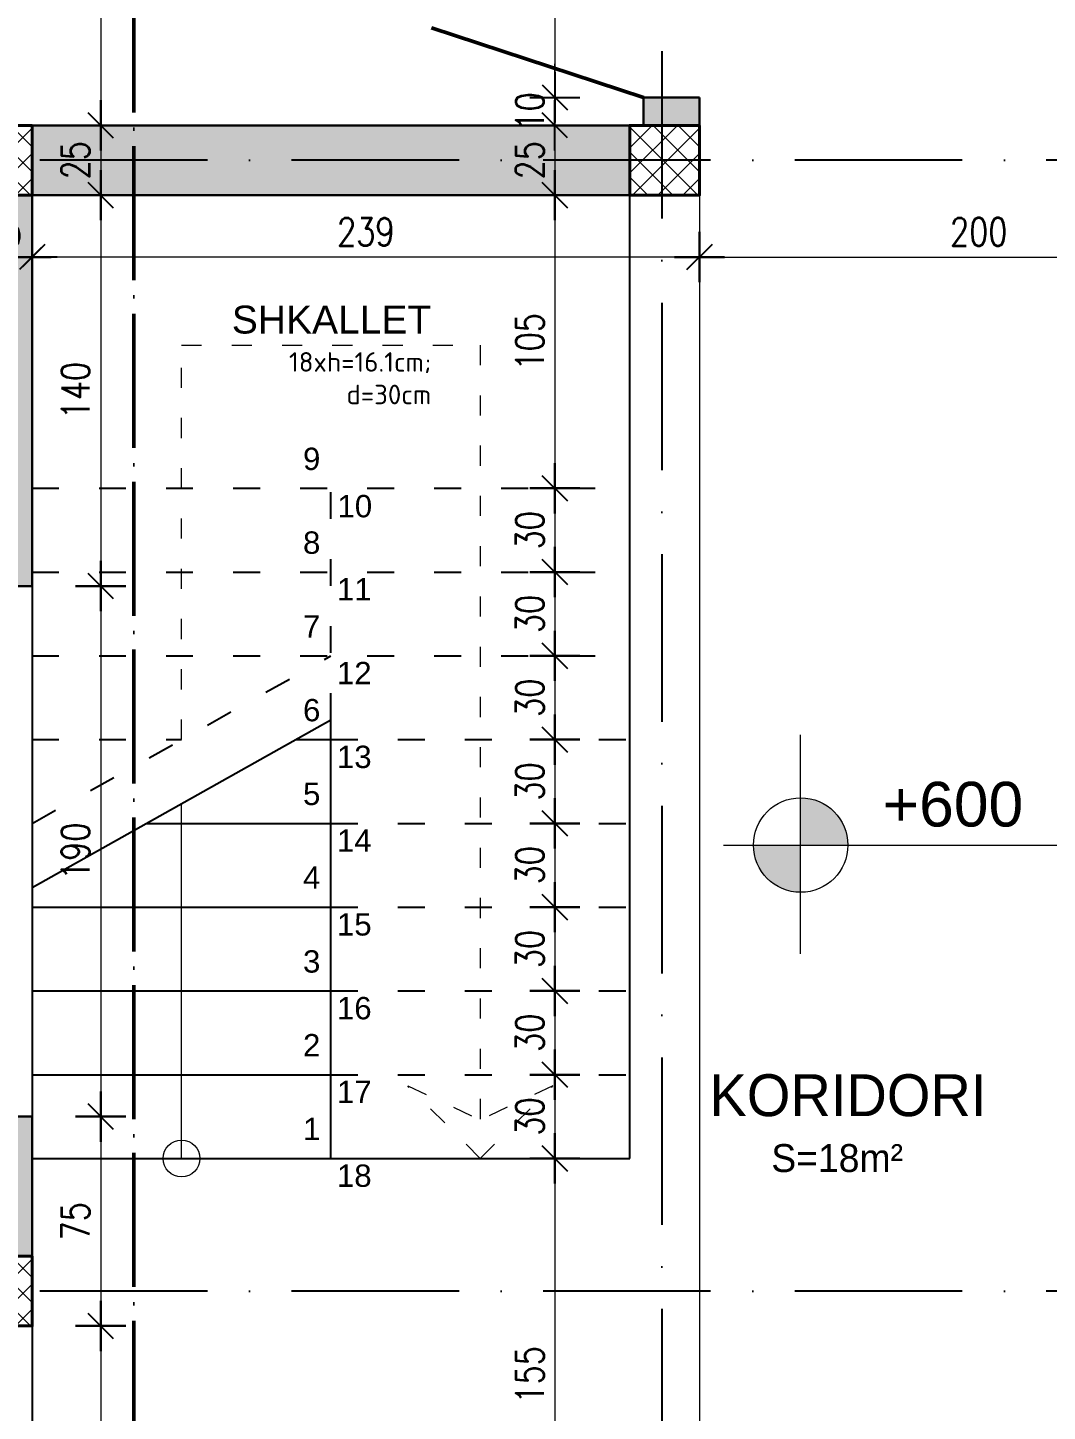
# Model space of a CAD drawing. Header units: metres. Extents: x 2674 to 33045, y -10854 to 2806.
# Drawn here: x 15992.1 to 16357.3, y 1040.1 to 1535.7 of the extents above; entities that cross this region are included whole.
import ezdxf

# ---------------------------------------------------------------- set-up
doc = ezdxf.new("R2010")
doc.units = ezdxf.units.M
for name, pattern in [('ACAD_ISO03W100', [30, 12, -18]), ('ACAD_ISO04W100', [30, 24, -3, 0, -3]), ('ACAD_ISO10W100', [18, 12, -3, 0, -3])]:
    doc.linetypes.add(name, pattern=pattern)
doc.layers.add('2d hamdia', color=7, linetype='Continuous')
doc.styles.add('_DIM Romans 0.8', font='romans.shx', dxfattribs={"width": 0.8})
doc.styles.get("Standard").update_dxf_attribs({"font": 'arial.ttf'})
doc.dimstyles.new('50 jasht', dxfattribs={"dimscale": 15, "dimtxt": 0.9, "dimasz": 0.3, "dimexe": 1.25, "dimexo": 0.625, "dimgap": 0.2, "dimtad": 1, "dimdec": 0, "dimzin": 12, "dimdsep": 46, "dimtxsty": '_DIM Romans 0.8', "dimblk": '- Kosa Crta za DIM (Mala)', "dimcen": 1, "dimse1": 1, "dimse2": 1, "dimclrd": 256, "dimclrt": 256, "dimazin": 3, "dimtfac": 1, "dimtdec": 0, "dimtix": 1, "dimtmove": 0, "dimatfit": 3, "dimfxl": 1, "dimlwd": 0, "dimarcsym": 0})
doc.dimstyles.new('50 mrena', dxfattribs={"dimscale": 10, "dimtxt": 1, "dimasz": 0.6, "dimexe": 1.25, "dimexo": 0.625, "dimgap": 0.4, "dimtad": 1, "dimdec": 0, "dimzin": 12, "dimdsep": 46, "dimtxsty": '_DIM Romans 0.8', "dimblk": '- Kosa Crta za DIM (Mala)', "dimcen": 2.5, "dimse1": 1, "dimse2": 1, "dimclrd": 256, "dimclrt": 256, "dimadec": 0, "dimazin": 3, "dimtfac": 1, "dimtdec": 0, "dimtix": 1, "dimtmove": 0, "dimatfit": 3, "dimfxl": 1, "dimlwd": 15, "dimarcsym": 0})

# ---------------------------------------------------------------- blocks, each defined once
blk = doc.blocks.new('- Kosa Crta za DIM (Mala)')
for points in [[(0, -1.5), (0, 1.5)], [(-1.5, 0), (1.5, 0)], [(-0.75, -0.75), (0.75, 0.75)]]:
    blk.add_lwpolyline(points)
blk = doc.blocks.new('*D748')
at = {"lineweight": 0, "transparency": 16777216}
blk.add_line((15715.02, 545.21), (15715.02, 1471.21), dxfattribs=at)
at = {"layer": 'Defpoints', "color": 0, "lineweight": 0, "transparency": 16777216}
for p in [(15715.02, 1475.71), (15968.7, 1475.71), (16207.7, 540.71)]:
    blk.add_point(p, dxfattribs=at)
at = {"lineweight": 0, "transparency": 16777216, "xscale": 4.5, "yscale": 4.5, "zscale": 4.5}
for p, rotation in [((15715.02, 1475.71), 90), ((15715.02, 540.71), 270)]:
    blk.add_blockref('- Kosa Crta za DIM (Mala)', p, dxfattribs=dict(at, rotation=rotation))
at = {"lineweight": 0, "transparency": 16777216, "insert": (15705.27, 1008.21), "char_height": 13.5, "attachment_point": 5, "rotation": 90, "style": '_DIM Romans 0.8'}
blk.add_mtext('935', dxfattribs=at)
blk = doc.blocks.new('*D750')
at = {"lineweight": 0, "transparency": 16777216}
blk.add_line((15690.92, 1871.21), (15690.92, 545.21), dxfattribs=at)
at = {"layer": 'Defpoints', "color": 0, "lineweight": 0, "transparency": 16777216}
for p in [(15862.7, 1875.71), (15690.92, 540.71), (16207.7, 540.71)]:
    blk.add_point(p, dxfattribs=at)
at = {"lineweight": 0, "transparency": 16777216, "xscale": 4.5, "yscale": 4.5, "zscale": 4.5}
for p, rotation in [((15690.92, 1875.71), 90), ((15690.92, 540.71), 270)]:
    blk.add_blockref('- Kosa Crta za DIM (Mala)', p, dxfattribs=dict(at, rotation=rotation))
at = {"lineweight": 0, "transparency": 16777216, "insert": (15681.17, 1208.21), "char_height": 13.5, "attachment_point": 5, "rotation": 90, "style": '_DIM Romans 0.8'}
blk.add_mtext('1335', dxfattribs=at)
blk = doc.blocks.new('*D787')
at = {"lineweight": 15, "transparency": 16777216}
blk.add_line((16018.25, 1844.71), (16018.25, 1506.71), dxfattribs=at)
at = {"layer": 'Defpoints', "color": 0, "lineweight": 0, "transparency": 16777216}
for p in [(15887.7, 1850.71), (15887.7, 1500.71), (16018.25, 1500.71)]:
    blk.add_point(p, dxfattribs=at)
at = {"lineweight": 15, "transparency": 16777216, "xscale": 6, "yscale": 6, "zscale": 6}
for p, rotation in [((16018.25, 1850.71), 90), ((16018.25, 1500.71), 270)]:
    blk.add_blockref('- Kosa Crta za DIM (Mala)', p, dxfattribs=dict(at, rotation=rotation))
at = {"lineweight": 0, "transparency": 16777216, "insert": (16009.25, 1675.71), "char_height": 10, "attachment_point": 5, "rotation": 90, "style": '_DIM Romans 0.8'}
blk.add_mtext('350', dxfattribs=at)
blk = doc.blocks.new('*D788')
at = {"lineweight": 15, "transparency": 16777216}
blk.add_line((16018.25, 1494.71), (16018.25, 1481.71), dxfattribs=at)
at = {"layer": 'Defpoints', "color": 0, "lineweight": 0, "transparency": 16777216}
for p in [(15887.7, 1500.71), (15993.7, 1475.71), (16018.25, 1475.71)]:
    blk.add_point(p, dxfattribs=at)
at = {"lineweight": 15, "transparency": 16777216, "xscale": 6, "yscale": 6, "zscale": 6}
for p, rotation in [((16018.25, 1500.71), 90), ((16018.25, 1475.71), 270)]:
    blk.add_blockref('- Kosa Crta za DIM (Mala)', p, dxfattribs=dict(at, rotation=rotation))
at = {"lineweight": 0, "transparency": 16777216, "insert": (16009.25, 1488.21), "char_height": 10, "attachment_point": 5, "rotation": 90, "style": '_DIM Romans 0.8'}
blk.add_mtext('25', dxfattribs=at)
blk = doc.blocks.new('*D789')
at = {"lineweight": 15, "transparency": 16777216}
blk.add_line((16018.25, 1469.71), (16018.25, 1341.71), dxfattribs=at)
at = {"layer": 'Defpoints', "color": 0, "lineweight": 0, "transparency": 16777216}
for p in [(15993.7, 1475.71), (15993.7, 1335.71), (16018.25, 1335.71)]:
    blk.add_point(p, dxfattribs=at)
at = {"lineweight": 15, "transparency": 16777216, "xscale": 6, "yscale": 6, "zscale": 6}
for p, rotation in [((16018.25, 1475.71), 90), ((16018.25, 1335.71), 270)]:
    blk.add_blockref('- Kosa Crta za DIM (Mala)', p, dxfattribs=dict(at, rotation=rotation))
at = {"lineweight": 0, "transparency": 16777216, "insert": (16009.25, 1405.71), "char_height": 10, "attachment_point": 5, "rotation": 90, "style": '_DIM Romans 0.8'}
blk.add_mtext('140', dxfattribs=at)
blk = doc.blocks.new('*D790')
at = {"lineweight": 15, "transparency": 16777216}
blk.add_line((16018.25, 1329.71), (16018.25, 1151.71), dxfattribs=at)
at = {"layer": 'Defpoints', "color": 0, "lineweight": 0, "transparency": 16777216}
for p in [(15993.7, 1335.71), (15993.7, 1145.71), (16018.25, 1145.71)]:
    blk.add_point(p, dxfattribs=at)
at = {"lineweight": 15, "transparency": 16777216, "xscale": 6, "yscale": 6, "zscale": 6}
for p, rotation in [((16018.25, 1335.71), 90), ((16018.25, 1145.71), 270)]:
    blk.add_blockref('- Kosa Crta za DIM (Mala)', p, dxfattribs=dict(at, rotation=rotation))
at = {"lineweight": 0, "transparency": 16777216, "insert": (16009.25, 1240.71), "char_height": 10, "attachment_point": 5, "rotation": 90, "style": '_DIM Romans 0.8'}
blk.add_mtext('190', dxfattribs=at)
blk = doc.blocks.new('*D791')
at = {"lineweight": 15, "transparency": 16777216}
blk.add_line((16018.25, 1139.71), (16018.25, 1076.71), dxfattribs=at)
at = {"layer": 'Defpoints', "color": 0, "lineweight": 0, "transparency": 16777216}
for p in [(15993.7, 1145.71), (15993.7, 1070.71), (16018.25, 1070.71)]:
    blk.add_point(p, dxfattribs=at)
at = {"lineweight": 15, "transparency": 16777216, "xscale": 6, "yscale": 6, "zscale": 6}
for p, rotation in [((16018.25, 1145.71), 90), ((16018.25, 1070.71), 270)]:
    blk.add_blockref('- Kosa Crta za DIM (Mala)', p, dxfattribs=dict(at, rotation=rotation))
at = {"lineweight": 0, "transparency": 16777216, "insert": (16009.25, 1108.21), "char_height": 10, "attachment_point": 5, "rotation": 90, "style": '_DIM Romans 0.8'}
blk.add_mtext('75', dxfattribs=at)
blk = doc.blocks.new('*D792')
at = {"lineweight": 15, "transparency": 16777216}
blk.add_line((16018.25, 1064.71), (16018.25, 991.71), dxfattribs=at)
at = {"layer": 'Defpoints', "color": 0, "lineweight": 0, "transparency": 16777216}
for p in [(15993.7, 1070.71), (15993.7, 985.71), (16018.25, 985.71)]:
    blk.add_point(p, dxfattribs=at)
at = {"lineweight": 15, "transparency": 16777216, "xscale": 6, "yscale": 6, "zscale": 6}
for p, rotation in [((16018.25, 1070.71), 90), ((16018.25, 985.71), 270)]:
    blk.add_blockref('- Kosa Crta za DIM (Mala)', p, dxfattribs=dict(at, rotation=rotation))
at = {"lineweight": 0, "transparency": 16777216, "insert": (16009.25, 1028.21), "char_height": 10, "attachment_point": 5, "rotation": 90, "style": '_DIM Romans 0.8'}
blk.add_mtext('85', dxfattribs=at)
blk = doc.blocks.new('*D860')
at = {"lineweight": 15, "transparency": 16777216}
blk.add_line((16180.89, 1584.71), (16180.89, 1516.71), dxfattribs=at)
at = {"layer": 'Defpoints', "color": 0, "lineweight": 0, "transparency": 16777216}
for p in [(16212.7, 1590.71), (16180.89, 1510.71), (16212.7, 1510.71)]:
    blk.add_point(p, dxfattribs=at)
at = {"lineweight": 15, "transparency": 16777216, "xscale": 6, "yscale": 6, "zscale": 6}
for p, rotation in [((16180.89, 1590.71), 90), ((16180.89, 1510.71), 270)]:
    blk.add_blockref('- Kosa Crta za DIM (Mala)', p, dxfattribs=dict(at, rotation=rotation))
at = {"lineweight": 0, "transparency": 16777216, "insert": (16171.89, 1550.71), "char_height": 10, "attachment_point": 5, "rotation": 90, "style": '_DIM Romans 0.8'}
blk.add_mtext('80', dxfattribs=at)
blk = doc.blocks.new('*D861')
at = {"lineweight": 15, "transparency": 16777216}
for p, q in [((16180.89, 1516.71), (16180.89, 1522.71)), ((16180.89, 1510.71), (16180.89, 1500.71)), ((16180.89, 1494.71), (16180.89, 1488.71))]:
    blk.add_line(p, q, dxfattribs=at)
at = {"layer": 'Defpoints', "color": 0, "lineweight": 0, "transparency": 16777216}
for p in [(16212.7, 1510.71), (16180.89, 1500.71), (16212.7, 1500.71)]:
    blk.add_point(p, dxfattribs=at)
at = {"lineweight": 15, "transparency": 16777216, "xscale": 6, "yscale": 6, "zscale": 6}
for p, rotation in [((16180.89, 1510.71), 270), ((16180.89, 1500.71), 90)]:
    blk.add_blockref('- Kosa Crta za DIM (Mala)', p, dxfattribs=dict(at, rotation=rotation))
at = {"lineweight": 0, "transparency": 16777216, "insert": (16171.89, 1505.71), "char_height": 10, "attachment_point": 5, "rotation": 90, "style": '_DIM Romans 0.8'}
blk.add_mtext('10', dxfattribs=at)
blk = doc.blocks.new('*D862')
at = {"lineweight": 15, "transparency": 16777216}
blk.add_line((16180.89, 1494.71), (16180.89, 1481.71), dxfattribs=at)
at = {"layer": 'Defpoints', "color": 0, "lineweight": 0, "transparency": 16777216}
for p in [(16212.7, 1500.71), (16180.89, 1475.71), (16207.7, 1475.71)]:
    blk.add_point(p, dxfattribs=at)
at = {"lineweight": 15, "transparency": 16777216, "xscale": 6, "yscale": 6, "zscale": 6}
for p, rotation in [((16180.89, 1500.71), 90), ((16180.89, 1475.71), 270)]:
    blk.add_blockref('- Kosa Crta za DIM (Mala)', p, dxfattribs=dict(at, rotation=rotation))
at = {"lineweight": 0, "transparency": 16777216, "insert": (16171.89, 1488.21), "char_height": 10, "attachment_point": 5, "rotation": 90, "style": '_DIM Romans 0.8'}
blk.add_mtext('25', dxfattribs=at)
blk = doc.blocks.new('*D863')
at = {"lineweight": 15, "transparency": 16777216}
blk.add_line((16180.89, 1469.71), (16180.89, 1376.71), dxfattribs=at)
at = {"layer": 'Defpoints', "color": 0, "lineweight": 0, "transparency": 16777216}
for p in [(16207.7, 1475.71), (16180.89, 1370.71), (16207.7, 1370.71)]:
    blk.add_point(p, dxfattribs=at)
at = {"lineweight": 15, "transparency": 16777216, "xscale": 6, "yscale": 6, "zscale": 6}
for p, rotation in [((16180.89, 1475.71), 90), ((16180.89, 1370.71), 270)]:
    blk.add_blockref('- Kosa Crta za DIM (Mala)', p, dxfattribs=dict(at, rotation=rotation))
at = {"lineweight": 0, "transparency": 16777216, "insert": (16171.89, 1423.21), "char_height": 10, "attachment_point": 5, "rotation": 90, "style": '_DIM Romans 0.8'}
blk.add_mtext('105', dxfattribs=at)
blk = doc.blocks.new('*D864')
at = {"lineweight": 15, "transparency": 16777216}
blk.add_line((16180.89, 1364.71), (16180.89, 1346.71), dxfattribs=at)
at = {"layer": 'Defpoints', "color": 0, "lineweight": 0, "transparency": 16777216}
for p in [(16207.7, 1370.71), (16180.89, 1340.71), (16207.7, 1340.71)]:
    blk.add_point(p, dxfattribs=at)
at = {"lineweight": 15, "transparency": 16777216, "xscale": 6, "yscale": 6, "zscale": 6}
for p, rotation in [((16180.89, 1370.71), 90), ((16180.89, 1340.71), 270)]:
    blk.add_blockref('- Kosa Crta za DIM (Mala)', p, dxfattribs=dict(at, rotation=rotation))
at = {"lineweight": 0, "transparency": 16777216, "insert": (16171.89, 1355.71), "char_height": 10, "attachment_point": 5, "rotation": 90, "style": '_DIM Romans 0.8'}
blk.add_mtext('30', dxfattribs=at)
blk = doc.blocks.new('*D865')
at = {"lineweight": 15, "transparency": 16777216}
blk.add_line((16180.89, 1334.71), (16180.89, 1316.71), dxfattribs=at)
at = {"layer": 'Defpoints', "color": 0, "lineweight": 0, "transparency": 16777216}
for p in [(16207.7, 1340.71), (16180.89, 1310.71), (16207.7, 1310.71)]:
    blk.add_point(p, dxfattribs=at)
at = {"lineweight": 15, "transparency": 16777216, "xscale": 6, "yscale": 6, "zscale": 6}
for p, rotation in [((16180.89, 1340.71), 90), ((16180.89, 1310.71), 270)]:
    blk.add_blockref('- Kosa Crta za DIM (Mala)', p, dxfattribs=dict(at, rotation=rotation))
at = {"lineweight": 0, "transparency": 16777216, "insert": (16171.89, 1325.71), "char_height": 10, "attachment_point": 5, "rotation": 90, "style": '_DIM Romans 0.8'}
blk.add_mtext('30', dxfattribs=at)
blk = doc.blocks.new('*D866')
at = {"lineweight": 15, "transparency": 16777216}
blk.add_line((16180.89, 1304.71), (16180.89, 1286.71), dxfattribs=at)
at = {"layer": 'Defpoints', "color": 0, "lineweight": 0, "transparency": 16777216}
for p in [(16207.7, 1310.71), (16180.89, 1280.71), (16207.7, 1280.71)]:
    blk.add_point(p, dxfattribs=at)
at = {"lineweight": 15, "transparency": 16777216, "xscale": 6, "yscale": 6, "zscale": 6}
for p, rotation in [((16180.89, 1310.71), 90), ((16180.89, 1280.71), 270)]:
    blk.add_blockref('- Kosa Crta za DIM (Mala)', p, dxfattribs=dict(at, rotation=rotation))
at = {"lineweight": 0, "transparency": 16777216, "insert": (16171.89, 1295.71), "char_height": 10, "attachment_point": 5, "rotation": 90, "style": '_DIM Romans 0.8'}
blk.add_mtext('30', dxfattribs=at)
blk = doc.blocks.new('*D867')
at = {"lineweight": 15, "transparency": 16777216}
blk.add_line((16180.89, 1274.71), (16180.89, 1256.71), dxfattribs=at)
at = {"layer": 'Defpoints', "color": 0, "lineweight": 0, "transparency": 16777216}
for p in [(16207.7, 1280.71), (16180.89, 1250.71), (16207.7, 1250.71)]:
    blk.add_point(p, dxfattribs=at)
at = {"lineweight": 15, "transparency": 16777216, "xscale": 6, "yscale": 6, "zscale": 6}
for p, rotation in [((16180.89, 1280.71), 90), ((16180.89, 1250.71), 270)]:
    blk.add_blockref('- Kosa Crta za DIM (Mala)', p, dxfattribs=dict(at, rotation=rotation))
at = {"lineweight": 0, "transparency": 16777216, "insert": (16171.89, 1265.71), "char_height": 10, "attachment_point": 5, "rotation": 90, "style": '_DIM Romans 0.8'}
blk.add_mtext('30', dxfattribs=at)
blk = doc.blocks.new('*D868')
at = {"lineweight": 15, "transparency": 16777216}
blk.add_line((16180.89, 1244.71), (16180.89, 1226.71), dxfattribs=at)
at = {"layer": 'Defpoints', "color": 0, "lineweight": 0, "transparency": 16777216}
for p in [(16207.7, 1250.71), (16180.89, 1220.71), (16207.7, 1220.71)]:
    blk.add_point(p, dxfattribs=at)
at = {"lineweight": 15, "transparency": 16777216, "xscale": 6, "yscale": 6, "zscale": 6}
for p, rotation in [((16180.89, 1250.71), 90), ((16180.89, 1220.71), 270)]:
    blk.add_blockref('- Kosa Crta za DIM (Mala)', p, dxfattribs=dict(at, rotation=rotation))
at = {"lineweight": 0, "transparency": 16777216, "insert": (16171.89, 1235.71), "char_height": 10, "attachment_point": 5, "rotation": 90, "style": '_DIM Romans 0.8'}
blk.add_mtext('30', dxfattribs=at)
blk = doc.blocks.new('*D869')
at = {"lineweight": 15, "transparency": 16777216}
blk.add_line((16180.89, 1214.71), (16180.89, 1196.71), dxfattribs=at)
at = {"layer": 'Defpoints', "color": 0, "lineweight": 0, "transparency": 16777216}
for p in [(16207.7, 1220.71), (16180.89, 1190.71), (16207.7, 1190.71)]:
    blk.add_point(p, dxfattribs=at)
at = {"lineweight": 15, "transparency": 16777216, "xscale": 6, "yscale": 6, "zscale": 6}
for p, rotation in [((16180.89, 1220.71), 90), ((16180.89, 1190.71), 270)]:
    blk.add_blockref('- Kosa Crta za DIM (Mala)', p, dxfattribs=dict(at, rotation=rotation))
at = {"lineweight": 0, "transparency": 16777216, "insert": (16171.89, 1205.71), "char_height": 10, "attachment_point": 5, "rotation": 90, "style": '_DIM Romans 0.8'}
blk.add_mtext('30', dxfattribs=at)
blk = doc.blocks.new('*D870')
at = {"lineweight": 15, "transparency": 16777216}
blk.add_line((16180.89, 1184.71), (16180.89, 1166.71), dxfattribs=at)
at = {"layer": 'Defpoints', "color": 0, "lineweight": 0, "transparency": 16777216}
for p in [(16207.7, 1190.71), (16180.89, 1160.71), (16207.7, 1160.71)]:
    blk.add_point(p, dxfattribs=at)
at = {"lineweight": 15, "transparency": 16777216, "xscale": 6, "yscale": 6, "zscale": 6}
for p, rotation in [((16180.89, 1190.71), 90), ((16180.89, 1160.71), 270)]:
    blk.add_blockref('- Kosa Crta za DIM (Mala)', p, dxfattribs=dict(at, rotation=rotation))
at = {"lineweight": 0, "transparency": 16777216, "insert": (16171.89, 1175.71), "char_height": 10, "attachment_point": 5, "rotation": 90, "style": '_DIM Romans 0.8'}
blk.add_mtext('30', dxfattribs=at)
blk = doc.blocks.new('*D871')
at = {"lineweight": 15, "transparency": 16777216}
blk.add_line((16180.89, 1154.71), (16180.89, 1136.71), dxfattribs=at)
at = {"layer": 'Defpoints', "color": 0, "lineweight": 0, "transparency": 16777216}
for p in [(16207.7, 1160.71), (16180.89, 1130.71), (16207.7, 1130.71)]:
    blk.add_point(p, dxfattribs=at)
at = {"lineweight": 15, "transparency": 16777216, "xscale": 6, "yscale": 6, "zscale": 6}
for p, rotation in [((16180.89, 1160.71), 90), ((16180.89, 1130.71), 270)]:
    blk.add_blockref('- Kosa Crta za DIM (Mala)', p, dxfattribs=dict(at, rotation=rotation))
at = {"lineweight": 0, "transparency": 16777216, "insert": (16171.89, 1145.71), "char_height": 10, "attachment_point": 5, "rotation": 90, "style": '_DIM Romans 0.8'}
blk.add_mtext('30', dxfattribs=at)
blk = doc.blocks.new('*D872')
at = {"lineweight": 15, "transparency": 16777216}
blk.add_line((16180.89, 1124.71), (16180.89, 981.71), dxfattribs=at)
at = {"layer": 'Defpoints', "color": 0, "lineweight": 0, "transparency": 16777216}
for p in [(16207.7, 1130.71), (16180.89, 975.71), (16219.2, 975.71)]:
    blk.add_point(p, dxfattribs=at)
at = {"lineweight": 15, "transparency": 16777216, "xscale": 6, "yscale": 6, "zscale": 6}
for p, rotation in [((16180.89, 1130.71), 90), ((16180.89, 975.71), 270)]:
    blk.add_blockref('- Kosa Crta za DIM (Mala)', p, dxfattribs=dict(at, rotation=rotation))
at = {"lineweight": 0, "transparency": 16777216, "insert": (16171.89, 1053.21), "char_height": 10, "attachment_point": 5, "rotation": 90, "style": '_DIM Romans 0.8'}
blk.add_mtext('155', dxfattribs=at)
blk = doc.blocks.new('*D885')
at = {"lineweight": 15, "transparency": 16777216}
blk.add_line((16238.7, 1453.54), (16426.7, 1453.54), dxfattribs=at)
at = {"layer": 'Defpoints', "color": 0, "lineweight": 0, "transparency": 16777216}
for p in [(16232.7, 1610.71), (16432.7, 1610.71), (16432.7, 1453.54)]:
    blk.add_point(p, dxfattribs=at)
at = {"lineweight": 15, "transparency": 16777216, "xscale": 6, "yscale": 6, "zscale": 6, "rotation": 180}
blk.add_blockref('- Kosa Crta za DIM (Mala)', (16232.7, 1453.54), dxfattribs=at)
at = {"lineweight": 15, "transparency": 16777216, "xscale": 6, "yscale": 6, "zscale": 6}
blk.add_blockref('- Kosa Crta za DIM (Mala)', (16432.7, 1453.54), dxfattribs=at)
at = {"lineweight": 0, "transparency": 16777216, "insert": (16332.7, 1462.54), "char_height": 10, "attachment_point": 5, "style": '_DIM Romans 0.8'}
blk.add_mtext('200', dxfattribs=at)
blk = doc.blocks.new('*D886')
at = {"lineweight": 15, "transparency": 16777216}
blk.add_line((16226.7, 1453.54), (15999.7, 1453.54), dxfattribs=at)
at = {"layer": 'Defpoints', "color": 0, "lineweight": 0, "transparency": 16777216}
for p in [(15993.7, 1475.71), (16232.7, 1475.71), (15993.7, 1453.54)]:
    blk.add_point(p, dxfattribs=at)
at = {"lineweight": 15, "transparency": 16777216, "xscale": 6, "yscale": 6, "zscale": 6, "rotation": 180}
blk.add_blockref('- Kosa Crta za DIM (Mala)', (15993.7, 1453.54), dxfattribs=at)
at = {"lineweight": 15, "transparency": 16777216, "xscale": 6, "yscale": 6, "zscale": 6}
blk.add_blockref('- Kosa Crta za DIM (Mala)', (16232.7, 1453.54), dxfattribs=at)
at = {"lineweight": 0, "transparency": 16777216, "insert": (16113.2, 1462.54), "char_height": 10, "attachment_point": 5, "style": '_DIM Romans 0.8'}
blk.add_mtext('239', dxfattribs=at)
blk = doc.blocks.new('*D945')
at = {"lineweight": 0, "transparency": 16777216}
blk.add_line((15989.2, 1453.54), (15973.2, 1453.54), dxfattribs=at)
at = {"layer": 'Defpoints', "color": 0, "lineweight": 0, "transparency": 16777216}
for p in [(15968.7, 1475.71), (15993.7, 1475.71), (15968.7, 1453.54)]:
    blk.add_point(p, dxfattribs=at)
at = {"lineweight": 0, "transparency": 16777216, "xscale": 4.5, "yscale": 4.5, "zscale": 4.5, "rotation": 180}
blk.add_blockref('- Kosa Crta za DIM (Mala)', (15968.7, 1453.54), dxfattribs=at)
at = {"lineweight": 0, "transparency": 16777216, "xscale": 4.5, "yscale": 4.5, "zscale": 4.5}
blk.add_blockref('- Kosa Crta za DIM (Mala)', (15993.7, 1453.54), dxfattribs=at)
at = {"lineweight": 0, "transparency": 16777216, "insert": (15981.2, 1463.29), "char_height": 13.5, "attachment_point": 5, "style": '_DIM Romans 0.8'}
blk.add_mtext('25', dxfattribs=at)

msp = doc.modelspace()

# ---------------------------------------------------------------- hatches: boundary and pattern name
at = {"lineweight": 30}
h = msp.add_hatch(color=255, dxfattribs=at)
h.paths.add_polyline_path([(16977.7, 1875.71), (16597.7, 1875.71), (16597.7, 1850.71), (16862.7, 1850.71), (16862.7, 1785.71), (16887.7, 1785.71), (16887.7, 1850.71), (16977.7, 1850.71)])
h.paths.add_polyline_path([(16887.7, 1685.71), (16862.7, 1685.71), (16862.7, 1650.71), (16887.7, 1650.71)])
h.paths.add_polyline_path([(16977.7, 1500.71), (16887.7, 1500.71), (16887.7, 1510.71), (16862.7, 1510.71), (16862.7, 1500.71), (16597.7, 1500.71), (16597.7, 1475.71), (16977.7, 1475.71)])
h.paths.add_polyline_path([(17002.7, 1475.71), (16977.7, 1475.71), (16977.7, 1455.71), (17002.7, 1455.71)])
h.paths.add_polyline_path([(17002.7, 1355.71), (16977.7, 1355.71), (16977.7, 1330.71), (17002.7, 1330.71)])
h.paths.add_polyline_path([(17002.7, 1230.71), (16977.7, 1230.71), (16977.7, 1205.71), (17002.7, 1205.71)])
h.paths.add_polyline_path([(16977.7, 1095.71), (16597.7, 1095.71), (16597.7, 1070.71), (16977.7, 1070.71)])
h.paths.add_polyline_path([(16572.7, 1095.71), (16457.7, 1095.71), (16457.7, 1110.71), (16432.7, 1110.71), (16432.7, 1070.71), (16512.7, 1070.71), (16512.7, 1068.21), (16537.7, 1068.21), (16537.7, 1070.71), (16572.7, 1070.71)])
h.paths.add_polyline_path([(16572.7, 1500.71), (16457.7, 1500.71), (16457.7, 1510.71), (16432.7, 1510.71), (16432.7, 1200.71), (16457.7, 1200.71), (16457.7, 1475.71), (16572.7, 1475.71)])
h.paths.add_polyline_path([(16457.7, 1850.71), (16572.7, 1850.71), (16572.7, 1875.71), (16317.7, 1875.71), (16317.7, 1850.71), (16432.7, 1850.71), (16432.7, 1630.71), (16400.12, 1630.71), (16400.12, 1610.71), (16432.7, 1610.71), (16432.7, 1600.71), (16457.7, 1600.71)])
h.paths.add_polyline_path([(16320.12, 1630.71), (16232.7, 1630.71), (16232.7, 1850.71), (16212.7, 1850.71), (16212.7, 1590.71), (16232.7, 1590.71), (16232.7, 1610.71), (16320.12, 1610.71)])
h.paths.add_polyline_path([(16207.7, 1875.71), (15887.7, 1875.71), (15887.7, 1850.71), (16207.7, 1850.71)])
h.paths.add_polyline_path([(16257.7, 1875.71), (16232.7, 1875.71), (16232.7, 1850.71), (16257.7, 1850.71)])
h.paths.add_polyline_path([(15887.7, 1850.71), (15862.7, 1850.71), (15862.7, 1770.71), (15887.7, 1770.71)])
h.paths.add_polyline_path([(15887.7, 1650.71), (15862.7, 1650.71), (15862.7, 1500.71), (15887.7, 1500.71)])
h.paths.add_polyline_path([(15993.7, 1475.71), (15968.7, 1475.71), (15968.7, 1335.71), (15993.7, 1335.71)])
h.paths.add_polyline_path([(16207.7, 1500.71), (15993.7, 1500.71), (15993.7, 1475.71), (16207.7, 1475.71)])
h.paths.add_polyline_path([(16232.7, 1510.71), (16212.7, 1510.71), (16212.7, 1500.71), (16232.7, 1500.71)])
h.paths.add_polyline_path([(15993.7, 1145.71), (15968.7, 1145.71), (15968.7, 1095.71), (15993.7, 1095.71)])
h.paths.add_polyline_path([(16107.7, 975.71), (15993.7, 975.71), (15993.7, 985.71), (15968.7, 985.71), (15968.7, 670.71), (15993.7, 670.71), (15993.7, 697.71), (16112.7, 697.71), (16112.7, 722.71), (15993.7, 722.71), (15993.7, 950.71), (16107.7, 950.71)])
h.paths.add_polyline_path([(16247.7, 975.71), (16232.7, 975.71), (16232.7, 950.71), (16247.7, 950.71)])
h.paths.add_polyline_path([(16207.7, 975.71), (16197.7, 975.71), (16197.7, 950.71), (16207.7, 950.71)])
h.paths.add_polyline_path([(16232.7, 950.71), (16207.7, 950.71), (16207.7, 722.71), (16192.7, 722.71), (16192.7, 697.71), (16207.7, 697.71), (16207.7, 670.71), (16232.7, 670.71)])
h.paths.add_polyline_path([(16597.7, 975.71), (16537.7, 975.71), (16537.7, 978.21), (16512.7, 978.21), (16512.7, 975.71), (16337.7, 975.71), (16337.7, 950.71), (16572.7, 950.71), (16572.7, 670.71), (16597.7, 670.71), (16597.7, 740.71), (16615.07, 740.71), (16615.07, 765.71), (16597.7, 765.71)])
h.paths.add_polyline_path([(17002.7, 825.71), (16977.7, 825.71), (16977.7, 765.71), (16695.07, 765.71), (16695.07, 740.71), (16977.7, 740.71), (16977.7, 670.71), (17002.7, 670.71)])
h.paths.add_polyline_path([(16597.7, 645.71), (16572.7, 645.71), (16572.7, 565.71), (16507.7, 565.71), (16507.7, 540.71), (16597.7, 540.71)])
h.paths.add_polyline_path([(16412.7, 565.71), (16387.7, 565.71), (16387.7, 540.71), (16412.7, 540.71)])
h.paths.add_polyline_path([(16292.7, 565.71), (16232.7, 565.71), (16207.7, 565.71), (16207.7, 540.71), (16292.7, 540.71)])
h.paths.add_polyline_path([(17002.7, 1105.71), (16977.7, 1105.71), (16977.7, 1095.71), (17002.7, 1095.71)])
at = {"lineweight": 0}
for points in [[(16268.92, 1259.86), (16268.92, 1242.94), (16285.83, 1242.94, 0.414214)], [(16268.92, 1242.94), (16252.01, 1242.94, 0.414214), (16268.92, 1226.03)]]:
    msp.add_hatch(color=256, dxfattribs=at).paths.add_polyline_path(points)
at = {"layer": '2d hamdia', "lineweight": 0}
h = msp.add_hatch(dxfattribs=at)
h.set_pattern_fill('ANSI37', color=26, scale=2, style=0)
h.set_pattern_definition([(45, (5003.054, -385), (-4.490128, 4.490128), []), (135, (5003.054, -385), (-4.490128, -4.490128), [])])
h.paths.add_polyline_path([(15993.7, 1500.71), (15968.7, 1500.71), (15968.7, 1475.71), (15993.7, 1475.71)])
h = msp.add_hatch(dxfattribs=at)
h.set_pattern_fill('ANSI37', color=26, scale=2, style=0)
h.set_pattern_definition([(45, (5242.054, -385), (-4.490128, 4.490128), []), (135, (5242.054, -385), (-4.490128, -4.490128), [])])
h.paths.add_polyline_path([(16232.7, 1500.71), (16207.7, 1500.71), (16207.7, 1475.71), (16232.7, 1475.71)])
h = msp.add_hatch(dxfattribs=at)
h.set_pattern_fill('ANSI37', color=26, scale=2, style=0)
h.set_pattern_definition([(45, (5003.054, -790), (-4.490128, 4.490128), []), (135, (5003.054, -790), (-4.490128, -4.490128), [])])
h.paths.add_polyline_path([(15993.7, 1095.71), (15968.7, 1095.71), (15968.7, 1070.71), (15993.7, 1070.71)])

# ---------------------------------------------------------------- linework, layer by layer
at = {"color": 124, "linetype": 'ACAD_ISO10W100', "lineweight": 25, "ltscale": 5}
for p, q in [((16219.2, 2067.9), (16219.2, 597)), ((17047.58, 1488.21), (15669.18, 1488.21)), ((17047.58, 1083.21), (15669.18, 1083.21))]:
    msp.add_line(p, q, dxfattribs=at)
for p, q in [((16212.7, 1510.71), (16212.7, 1500.71)), ((16232.7, 1510.71), (16212.7, 1510.71)), ((16232.7, 1510.71), (16232.7, 1500.71)), ((15887.7, 1500.71), (15993.7, 1500.71)), ((15993.7, 1500.71), (15993.7, 975.71)), ((16212.7, 1500.71), (15993.7, 1500.71)), ((16207.7, 1475.71), (15993.7, 1475.71)), ((16207.7, 1130.71), (16207.7, 1475.71)), ((15968.7, 1335.71), (15993.7, 1335.71)), ((15993.7, 1227.78), (16100.7, 1287.78)), ((16100.7, 1130.71), (16100.7, 1287.78)), ((16088.09, 1280.71), (16100.7, 1280.71)), ((16034.59, 1250.71), (16100.7, 1250.71)), ((15993.7, 1220.71), (16100.7, 1220.71)), ((15993.7, 1190.71), (16100.7, 1190.71)), ((15993.7, 1160.71), (16100.7, 1160.71)), ((15968.7, 1145.71), (15993.7, 1145.71)), ((15993.7, 1130.71), (16100.7, 1130.71)), ((16100.7, 1130.71), (16207.7, 1130.71))]:
    msp.add_line(p, q)
at = {"color": 253, "linetype": 'ACAD_ISO03W100', "ltscale": 0.8, "true_color": 0xa3a3a3}
for p, q in [((15993.7, 1370.71), (16207.7, 1370.71)), ((16100.7, 1287.78), (16100.7, 1370.71)), ((15993.7, 1340.71), (16207.7, 1340.71)), ((15993.7, 1310.71), (16207.7, 1310.71)), ((15993.7, 1250.71), (16100.7, 1310.71)), ((15993.7, 1280.71), (16047.2, 1280.71)), ((16100.7, 1280.71), (16207.7, 1280.71)), ((16100.7, 1250.71), (16207.7, 1250.71)), ((16100.7, 1220.71), (16207.7, 1220.71)), ((16100.7, 1190.71), (16207.7, 1190.71)), ((16100.7, 1160.71), (16207.7, 1160.71))]:
    msp.add_line(p, q, dxfattribs=at)
at = {"lineweight": 0}
for p, q in [((16268.92, 1204), (16268.92, 1282.48)), ((16241.27, 1242.94), (16364.84, 1242.94))]:
    msp.add_line(p, q, dxfattribs=at)
at = {"color": 13, "linetype": 'ACAD_ISO04W100', "lineweight": 50, "ltscale": 2}
msp.add_lwpolyline([(16312.7, 1928.03), (16312.7, 1553.37), (16030.12, 1553.37), (16030.12, 878.48), (16493.18, 878.48), (16493.18, 480.39)], dxfattribs=at)
at = {"lineweight": 30}
for points in [[(16232.7, 1510.71), (16212.7, 1510.71), (16212.7, 1500.71), (16232.7, 1500.71)], [(16207.7, 1500.71), (15993.7, 1500.71), (15993.7, 1475.71), (16207.7, 1475.71)], [(15993.7, 1475.71), (15968.7, 1475.71), (15968.7, 1335.71), (15993.7, 1335.71)], [(15993.7, 1145.71), (15968.7, 1145.71), (15968.7, 1095.71), (15993.7, 1095.71)]]:
    msp.add_lwpolyline(points, close=True, dxfattribs=at)
at = {"lineweight": 40}
for points in [[(15993.7, 1500.71), (15968.7, 1500.71), (15968.7, 1475.71), (15993.7, 1475.71)], [(16232.7, 1500.71), (16207.7, 1500.71), (16207.7, 1475.71), (16232.7, 1475.71)], [(15993.7, 1095.71), (15968.7, 1095.71), (15968.7, 1070.71), (15993.7, 1070.71)]]:
    msp.add_lwpolyline(points, close=True, dxfattribs=at)
at = {"color": 5, "lineweight": 0}
msp.add_lwpolyline([(16232.7, 1475.71), (16232.7, 975.71)], dxfattribs=at)
at = {"lineweight": 0}
msp.add_circle((16268.92, 1242.94), 16.91, dxfattribs=at)
at = {"layer": '2d hamdia', "color": 36, "lineweight": 50}
msp.add_line((16212.7, 1510.71), (16136.7, 1535.69), dxfattribs=at)
at = {"layer": '2d hamdia', "color": 11, "linetype": 'ACAD_ISO03W100', "lineweight": 0, "ltscale": 0.6, "true_color": 0xff8585}
for points in [[(16047.2, 1280.71), (16047.2, 1422), (16154.2, 1422), (16154.2, 1144.51)], [(16154.2, 1130.71), (16128.25, 1156.66), (16154.2, 1144.51)], [(16154.2, 1130.71), (16180.14, 1156.66), (16154.2, 1144.51)]]:
    msp.add_lwpolyline(points, dxfattribs=at)
at = {"layer": '2d hamdia', "color": 12, "lineweight": 0}
msp.add_lwpolyline([(16047.2, 1130.71), (16047.2, 1257.78)], dxfattribs=at)
msp.add_circle((16047.2, 1130.71), 6.59, dxfattribs=at)

# ---------------------------------------------------------------- texts
at = {"lineweight": 0}
for s, width, insert, char_height, attachment_point in [('{\\C252;SHKALLET\\P\\fISOCPEUR|b0|i0|c0|p34;\\H0.7x;\\C12;18xh=16.1cm; d=30cm}', 71.9579, (16136.63, 1436.15), 10, 3), ('{\\H0.8x;\\C253;\\c9737364;9\\H1.25x; }', 10, (16090.7, 1385.27), 10, 1), ('{\\H0.8x;\\C253;\\c9737364;10\\H1.25x; }', 10, (16103.04, 1368.33), 10, 1), ('{\\H0.8x;8\\H1.25x;\\C252; }', 10, (16090.7, 1355.27), 10, 1), ('{\\H0.8x;\\C253;\\c9737364;11\\H1.25x; }', 10, (16102.84, 1338.54), 10, 1), ('{\\H0.8x;7\\H1.25x;\\C252; }', 10, (16090.7, 1325.27), 10, 1), ('{\\H0.8x;\\C253;\\c9737364;12\\H1.25x; }', 10, (16102.84, 1308.54), 10, 1), ('{\\H0.8x;6\\H1.25x;\\C252; }', 10, (16090.7, 1295.27), 10, 1), ('{\\H0.8x;\\C253;\\c9737364;13\\H1.25x; }', 10, (16102.84, 1278.54), 10, 1), ('{\\H0.8x;5\\H1.25x;\\C252; }', 10, (16090.7, 1265.27), 10, 1), ('{\\H0.8889x;+600}', 211.7317, (16298.3, 1265.59), 18, 1), ('{\\H0.8x;\\C253;\\c9737364;14\\H1.25x; }', 10, (16102.84, 1248.54), 10, 1), ('{\\H0.8x;4\\H1.25x;\\C252; }', 10, (16090.7, 1235.27), 10, 1), ('{\\H0.8x;\\C253;\\c9737364;15\\H1.25x; }', 10, (16102.84, 1218.54), 10, 1), ('{\\H0.8x;3\\H1.25x;\\C252; }', 10, (16090.7, 1205.27), 10, 1), ('{\\H0.8x;\\C253;\\c9737364;16\\H1.25x; }', 10, (16102.84, 1188.54), 10, 1), ('{\\H0.8x;2\\H1.25x;\\C252; }', 10, (16090.7, 1175.27), 10, 1), ('{\\H0.8x;\\C253;\\c9737364;17\\H1.25x; }', 10, (16102.84, 1158.54), 10, 1), ('{\\H0.8x;1\\H1.25x;\\C252; }', 10, (16090.7, 1145.27), 10, 1), ('{\\H0.8x;\\C253;\\c9737364;18\\H1.25x; }', 10, (16102.84, 1128.54), 10, 1)]:
    msp.add_mtext_dynamic_manual_height_columns(s, width=width, gutter_width=12.5, heights=[0], dxfattribs=dict(at, insert=insert, char_height=char_height, attachment_point=attachment_point))
at = {"insert": (16212.36, 1160.85), "char_height": 10, "attachment_point": 1}
msp.add_mtext_dynamic_manual_height_columns('\\pi23.91;{\\fEras Light ITC|b0|i0|c0|p34;\\H1.5x;\\C251;KORIDORI\\P\\pi46.036;\\H0.66667x;\\C22;S=18m²}', width=139.3689, gutter_width=12.5, heights=[0], dxfattribs=at)

# ---------------------------------------------------------------- dimensions: what is measured, and where the dimension line sits
at = {"lineweight": 0}
for base, p1, p2, dimstyle, picture, middle in [((15690.92, 540.71), (15862.7, 1875.71), (16207.7, 540.71), '50 jasht', '*D750', (15681.17, 1208.21)), ((16018.25, 1500.71), (15887.7, 1850.71), (15887.7, 1500.71), '50 mrena', '*D787', (16009.25, 1675.71)), ((15715.02, 1475.71), (16207.7, 540.71), (15968.7, 1475.71), '50 jasht', '*D748', (15705.27, 1008.21))]:
    dim = msp.add_linear_dim(base=base, p1=p1, p2=p2, angle=90, dimstyle=dimstyle, dxfattribs=at)
    dim.commit()
    dim.dimension.update_dxf_attribs({"geometry": picture, "text_midpoint": middle})
for base, p1, p2, picture, middle in [((16432.7, 1453.54), (16232.7, 1610.71), (16432.7, 1610.71), '*D885', (16332.7, 1462.54)), ((15993.7, 1453.54), (16232.7, 1475.71), (15993.7, 1475.71), '*D886', (16113.2, 1462.54))]:
    dim = msp.add_linear_dim(base=base, p1=p1, p2=p2, dimstyle='50 mrena', dxfattribs=at)
    dim.commit()
    dim.dimension.update_dxf_attribs({"geometry": picture, "text_midpoint": middle})
for base, p1, p2, picture, middle in [((16180.89, 1510.71), (16212.7, 1590.71), (16212.7, 1510.71), '*D860', (16171.89, 1550.71)), ((16180.89, 1500.71), (16212.7, 1510.71), (16212.7, 1500.71), '*D861', (16171.89, 1505.71)), ((16018.25, 1475.71), (15887.7, 1500.71), (15993.7, 1475.71), '*D788', (16009.25, 1488.21)), ((16180.89, 1475.71), (16212.7, 1500.71), (16207.7, 1475.71), '*D862', (16171.89, 1488.21)), ((16018.25, 1335.71), (15993.7, 1475.71), (15993.7, 1335.71), '*D789', (16009.25, 1405.71)), ((16180.89, 1370.71), (16207.7, 1475.71), (16207.7, 1370.71), '*D863', (16171.89, 1423.21)), ((16180.89, 1340.71), (16207.7, 1370.71), (16207.7, 1340.71), '*D864', (16171.89, 1355.71)), ((16180.89, 1310.71), (16207.7, 1340.71), (16207.7, 1310.71), '*D865', (16171.89, 1325.71)), ((16018.25, 1145.71), (15993.7, 1335.71), (15993.7, 1145.71), '*D790', (16009.25, 1240.71)), ((16180.89, 1280.71), (16207.7, 1310.71), (16207.7, 1280.71), '*D866', (16171.89, 1295.71)), ((16180.89, 1250.71), (16207.7, 1280.71), (16207.7, 1250.71), '*D867', (16171.89, 1265.71)), ((16180.89, 1220.71), (16207.7, 1250.71), (16207.7, 1220.71), '*D868', (16171.89, 1235.71)), ((16180.89, 1190.71), (16207.7, 1220.71), (16207.7, 1190.71), '*D869', (16171.89, 1205.71)), ((16180.89, 1160.71), (16207.7, 1190.71), (16207.7, 1160.71), '*D870', (16171.89, 1175.71)), ((16180.89, 1130.71), (16207.7, 1160.71), (16207.7, 1130.71), '*D871', (16171.89, 1145.71)), ((16018.25, 1070.71), (15993.7, 1145.71), (15993.7, 1070.71), '*D791', (16009.25, 1108.21)), ((16180.89, 975.71), (16207.7, 1130.71), (16219.2, 975.71), '*D872', (16171.89, 1053.21)), ((16018.25, 985.71), (15993.7, 1070.71), (15993.7, 985.71), '*D792', (16009.25, 1028.21))]:
    dim = msp.add_linear_dim(base=base, p1=p1, p2=p2, angle=90, dimstyle='50 mrena', override={"dimtmove": 1}, dxfattribs=at)
    dim.commit()
    dim.dimension.update_dxf_attribs({"geometry": picture, "text_midpoint": middle})
dim = msp.add_linear_dim(base=(15968.7, 1453.54), p1=(15993.7, 1475.71), p2=(15968.7, 1475.71), dimstyle='50 jasht', override={"dimtmove": 1}, dxfattribs=at)
dim.commit()
dim.dimension.update_dxf_attribs({"geometry": '*D945', "text_midpoint": (15981.2, 1463.29)})

doc.saveas('drawing.dxf')
